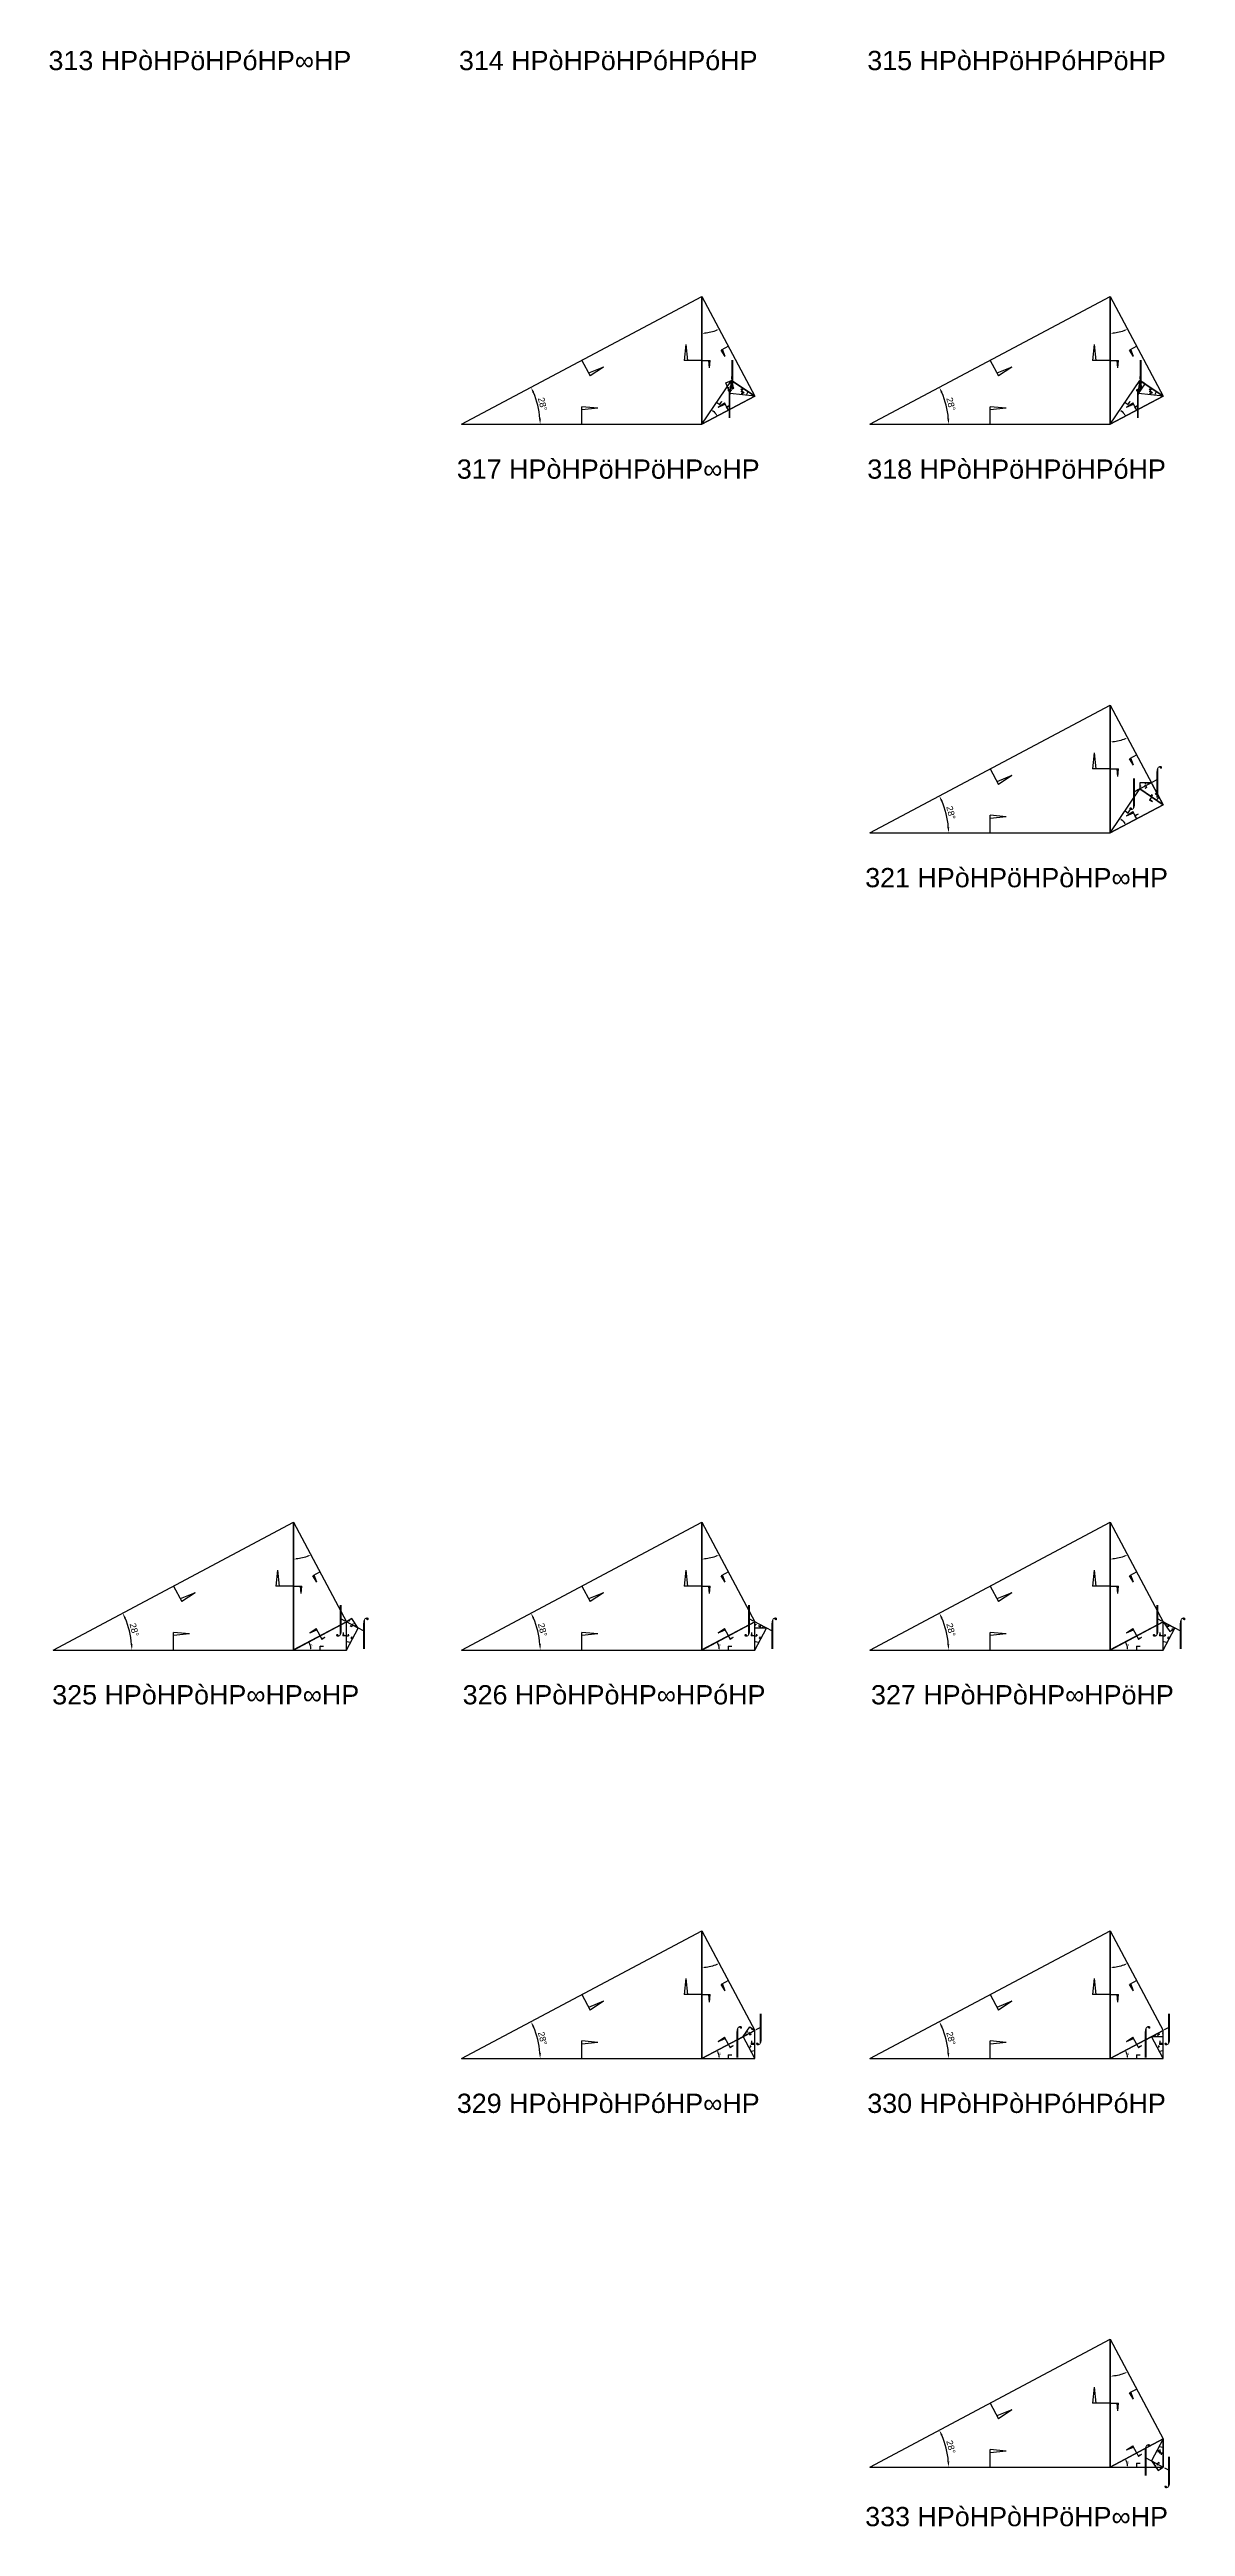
# Model space of a CAD drawing. Header units: millimetres. Extents: x 130683 to 598801, y -2841579 to 24518.
# Drawn here: x 283573 to 354464, y -2815753 to -2661262 of the extents above; entities that cross this region are included whole.
import ezdxf
from ezdxf.enums import TextEntityAlignment as Align

# ---------------------------------------------------------------- set-up
doc = ezdxf.new("R2010")
doc.units = ezdxf.units.MM
doc.header["$PDMODE"] = 35
doc.linetypes.add('DASHED', pattern=[19.05, 12.7, -6.35])
for name, color, linetype in [('BASE', 170, 'Continuous'), ('HYPOTENUSE', 20, 'Continuous'), ('PERPENDICULAR', 90, 'Continuous')]:
    doc.layers.add(name, color=color, linetype=linetype)
doc.styles.add('Arial', font='arial_0.ttf')
doc.dimstyles.new('ISO-25', dxfattribs={"dimtxt": 250, "dimasz": 100, "dimexe": 1.25, "dimexo": 0.625, "dimgap": 100, "dimtad": 1, "dimdec": 0, "dimtxsty": 'Arial', "dimcen": 2.5, "dimadec": 0, "dimazin": 0, "dimtfac": 1, "dimtdec": 0, "dimtmove": 0, "dimatfit": 3, "dimfxl": 1, "dimarcsym": 0})

# ---------------------------------------------------------------- blocks, each defined once
blk = doc.blocks.new('*D11')
at = {"color": 0, "lineweight": -2, "ltscale": 100, "transparency": 16777216}
blk.add_arc((0, 0), 4906, 4.08845, 23.91155, dxfattribs=at)
at = {"color": 0, "ltscale": 100, "transparency": 16777216}
for points in [[(4432, 1963), (4537, 2014), (4332, 2303)], [(4952, 352), (4835, 348), (4906, 0)]]:
    blk.add_solid(points, dxfattribs=at)
at = {"layer": 'Defpoints', "color": 0, "ltscale": 100, "transparency": 16777216}
for p in [(15000, 7976), (0, 0), (0, 0), (4841, 796), (15000, 0)]:
    blk.add_point(p, dxfattribs=at)
at = {"color": 0, "ltscale": 100, "transparency": 16777216, "insert": (5055, 1260), "char_height": 400, "attachment_point": 5, "rotation": 284, "style": 'Arial'}
blk.add_mtext('28°', dxfattribs=at)
blk = doc.blocks.new('SanjoyNathGeometrifyingTrigonometryFundamentalLockedSet')
at = {"color": 114, "linetype": 'DASHED', "ltscale": 100, "true_color": 0x139b48}
for p, q in [((14000, 4987.8), (13900, 3987.8)), ((14000, 4987.8), (14100, 3987.8)), ((15000, 3987.8), (13900, 3987.8))]:
    blk.add_line(p, q, dxfattribs=at)
at = {"color": 242, "linetype": 'DASHED', "ltscale": 100, "true_color": 0xcd2027}
for p, q in [((7500, 3987.8), (8016.4, 3016.6)), ((8852.4, 3574.3), (7922.5, 3193.2)), ((8852.4, 3574.3), (8016.4, 3016.6))]:
    blk.add_line(p, q, dxfattribs=at)
at = {"color": 159, "linetype": 'DASHED', "ltscale": 100, "true_color": 0x22346e}
for p, q in [((7500, 0), (7500, 1100)), ((8500, 1000), (7500, 1100)), ((8500, 1000), (7500, 900))]:
    blk.add_line(p, q, dxfattribs=at)
at = {"layer": 'BASE'}
blk.add_line((0, 0), (15000, 0), dxfattribs=at)
at = {"layer": 'HYPOTENUSE'}
blk.add_line((0, 0), (15000, 7975.6), dxfattribs=at)
at = {"layer": 'PERPENDICULAR'}
blk.add_line((15000, 0), (15000, 7975.6), dxfattribs=at)
at = {"color": 4, "ltscale": 100}
dim = blk.add_angular_dim_2l(base=(4841, 795.6), line1=((0, 0), (15000, 0)), line2=((0, 0), (15000, 7975.6)), dimstyle='ISO-25', override={"dimtxt": 400, "dimasz": 350, "dimgap": 100}, dxfattribs=at)
dim.commit()
dim.dimension.update_dxf_attribs({"geometry": '*D11', "text_midpoint": (5055.4, 1260.5)})

msp = doc.modelspace()

# ---------------------------------------------------------------- linework, layer by layer
at = {"linetype": 'DASHED', "ltscale": 70}
for p, q in [((326007, -2683128), (326179, -2681486)), ((351490, -2683128), (351662, -2681486)), ((352712, -2706798), (351255, -2707573)), ((303204, -2759909), (301746, -2759134)), ((328687, -2759909), (327229, -2759134)), ((354169, -2759909), (352712, -2759134)), ((326501, -2785392), (327958, -2784617)), ((351983, -2785392), (353441, -2784617)), ((351983, -2811470), (353441, -2812245))]:
    msp.add_line(p, q, dxfattribs=at)

# ---------------------------------------------------------------- block references
at = {"linetype": 'DASHED'}
for p in [(309287, -2684637), (334770, -2684637), (334770, -2710120), (283805, -2761086), (309287, -2761086), (334770, -2761086), (309287, -2786569), (334770, -2786569), (334770, -2812052)]:
    msp.add_blockref('SanjoyNathGeometrifyingTrigonometryFundamentalLockedSet', p, dxfattribs=at)
at = {"linetype": 'DASHED', "ltscale": 100}
for p, xscale, yscale, zscale, rotation in [((324287, -2676662), -0.469471562785891, 0.469471562785891, 0.469471562785891, 118), ((349770, -2676662), -0.469471562785891, 0.469471562785891, 0.469471562785891, 118), ((324287, -2684637), -0.220403548264628, 0.220403548264628, 0.220403548264628, 235.9999999999998), ((326050, -2682717), -0.048577724087624, 0.048577724087624, 0.048577724087624, 291.9999999999972), ((327594, -2682880), -0.10347319824735, 0.10347319824735, 0.10347319824735, 354.0000000000009), ((349770, -2684637), -0.220403548264628, 0.220403548264628, 0.220403548264628, 235.9999999999998), ((351533, -2682717), 0.048577724087624, 0.048577724087624, 0.048577724087624, 55.99999999999716), ((353076, -2682880), -0.10347319824735, 0.10347319824735, 0.10347319824735, 354.0000000000009), ((349770, -2702145), -0.469471562785891, 0.469471562785891, 0.469471562785891, 118), ((349770, -2710120), -0.220403548264628, 0.220403548264628, 0.220403548264628, 235.9999999999998), ((353076, -2708362), 0.10347319824735, 0.10347319824735, 0.10347319824735, 118.0000000000008), ((352348, -2706992), 0.048577724087638, 0.048577724087638, 0.048577724087638, 180), ((298805, -2753110), -0.469471562785891, 0.469471562785891, 0.469471562785891, 118), ((324287, -2753110), -0.469471562785891, 0.469471562785891, 0.469471562785891, 118), ((349770, -2753110), -0.469471562785891, 0.469471562785891, 0.469471562785891, 118), ((302839, -2759715), 0.048577724087638, 0.048577724087638, 0.048577724087638, 123.9999999999994), ((353076, -2759328), 0.04857772408763799, 0.04857772408763799, 0.04857772408763799, 303.9999999999994), ((302111, -2761086), 0.10347319824735, 0.10347319824735, 0.10347319824735, 62), ((327594, -2761086), 0.10347319824735, 0.10347319824735, 0.10347319824735, 62), ((328322, -2759715), -0.048577724087638, 0.04857772408763799, 0.048577724087638, 359.9999999999994), ((353076, -2761086), 0.10347319824735, 0.10347319824735, 0.10347319824735, 62), ((324287, -2778593), -0.469471562785891, 0.469471562785891, 0.469471562785891, 118), ((349770, -2778593), -0.469471562785891, 0.469471562785891, 0.469471562785891, 118), ((326865, -2785198), -0.04857772408763799, 0.04857772408763799, 0.048577724087638, 236.0000000000012), ((327594, -2786569), -0.10347319824735, 0.10347319824735, 0.10347319824735, 298), ((353076, -2786569), -0.10347319824735, 0.10347319824735, 0.10347319824735, 298), ((349770, -2804076), -0.469471562785891, 0.469471562785891, 0.469471562785891, 118), ((353076, -2810294), 0.10347319824735, 0.10347319824735, 0.10347319824735, 242), ((352348, -2811664), 0.04857772408763799, 0.04857772408763799, 0.04857772408763799, 303.9999999999994)]:
    msp.add_blockref('SanjoyNathGeometrifyingTrigonometryFundamentalLockedSet', p, dxfattribs=dict(at, xscale=xscale, yscale=yscale, zscale=zscale, rotation=rotation))
for p, xscale, yscale, zscale in [((298805, -2761086), 0.220403548264628, 0.220403548264628, 0.220403548264628), ((324287, -2761086), 0.220403548264628, 0.220403548264628, 0.220403548264628), ((349770, -2761086), 0.220403548264628, 0.220403548264628, 0.220403548264628), ((324287, -2786569), 0.220403548264628, 0.220403548264628, 0.220403548264628), ((349770, -2786569), 0.220403548264628, 0.220403548264628, 0.220403548264628), ((352348, -2785198), 0.048577724087638, 0.048577724087638, 0.048577724087638), ((349770, -2812052), 0.220403548264628, 0.220403548264628, 0.220403548264628)]:
    msp.add_blockref('SanjoyNathGeometrifyingTrigonometryFundamentalLockedSet', p, dxfattribs=dict(at, xscale=xscale, yscale=yscale, zscale=zscale))

# ---------------------------------------------------------------- texts
at = {"linetype": 'DASHED', "ltscale": 100, "style": 'Arial'}
for s, p in [('313 HPòHPöHPóHP∞HP', (292958, -2661946)), ('314 HPòHPöHPóHPóHP', (318441, -2661946)), ('315 HPòHPöHPóHPöHP', (343923, -2661946)), ('⌡', (326179, -2681486)), ('⌡', (351662, -2681486)), ('⌠', (326007, -2683128)), ('⌠', (351490, -2683128)), ('317 HPòHPöHPöHP∞HP', (318441, -2687429)), ('318 HPòHPöHPöHPóHP', (343923, -2687429)), ('⌠', (352712, -2706798)), ('⌡', (351255, -2707573)), ('321 HPòHPöHPòHP∞HP', (343923, -2712912)), ('⌡', (301746, -2759134)), ('⌠', (303204, -2759909)), ('⌡', (327229, -2759134)), ('⌠', (328687, -2759909)), ('⌡', (352712, -2759134)), ('⌠', (354169, -2759909)), ('325 HPòHPòHP∞HP∞HP', (293322, -2763877)), ('326 HPòHPòHP∞HPóHP', (318805, -2763877)), ('327 HPòHPòHP∞HPöHP', (344288, -2763877)), ('⌡', (327958, -2784617)), ('⌡', (353441, -2784617)), ('⌠', (326501, -2785392)), ('⌠', (351983, -2785392)), ('329 HPòHPòHPóHP∞HP', (318441, -2789360)), ('330 HPòHPòHPóHPóHP', (343923, -2789360)), ('⌠', (351983, -2811470)), ('⌡', (353441, -2812245)), ('333 HPòHPòHPöHP∞HP', (343923, -2815135))]:
    msp.add_text(s, height=1200, dxfattribs=at).set_placement(p, align=Align.MIDDLE_CENTER)

doc.saveas('drawing.dxf')
